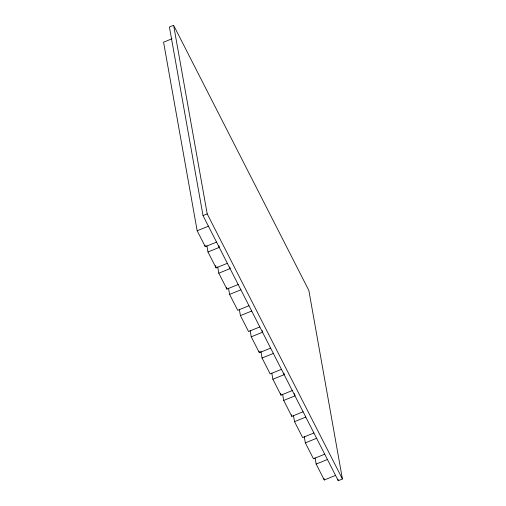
<?xml version="1.0" encoding="UTF-8"?>
<svg xmlns="http://www.w3.org/2000/svg" width="506" height="506" viewBox="0 0 506 506"><rect width="100%" height="100%" fill="white"/><g stroke="black" fill="none" stroke-linecap="round" stroke-linejoin="round"><path stroke-width="0.76" d="M173.615 25.3L169.428 27.001L203.02 215.581L338.242 480.7L342.429 478.999L308.837 290.419L173.615 25.3L207.207 213.874L342.429 478.999M172.021 38.753L163.571 42.194L197.163 230.774L205.278 246.681L216.543 242.089M203.02 215.581L207.207 213.874M197.163 230.774L208.428 226.182M227.358 263.303L216.094 267.889L207.979 251.982L219.25 247.396L218.971 245.84M238.181 284.511L226.909 289.097L218.801 273.189L230.066 268.604L229.787 267.054M248.996 305.719L237.731 310.311L229.616 294.403L240.881 289.811M259.812 326.933L248.547 331.519L240.432 315.611L251.703 311.026M270.634 348.141L259.363 352.726L251.254 336.819L262.519 332.233L262.241 330.684M281.45 369.348L270.185 373.934L262.07 358.027L273.335 353.441M292.266 390.556L281.001 395.148L272.886 379.241L284.157 374.655L283.879 373.099M303.088 411.77L291.817 416.356L283.708 400.448L294.973 395.863L294.555 393.535M313.903 432.978L302.639 437.563L294.524 421.656L305.788 417.07M324.719 454.186L313.454 458.778L305.339 442.87L316.611 438.278M335.541 475.4L324.27 479.985L316.161 464.078L327.426 459.492M337.964 479.15L338.242 480.7M323.998 478.429L324.27 479.985M315.055 457.867L316.161 464.078M304.232 436.659L305.339 442.87M293.417 415.451L294.524 421.656M291.545 414.806L291.817 416.356M282.601 394.237L283.708 400.448M280.722 393.592L281.001 395.148M271.779 373.03L272.886 379.241M260.824 351.044L262.07 358.027M259.091 351.177L259.363 352.726M250.147 330.614L251.254 336.819M239.325 309.4L240.432 315.611M228.51 288.192L229.616 294.403M226.637 287.547L226.909 289.097M217.694 266.985L218.801 273.189M215.682 265.561L216.094 267.889M206.872 245.771L207.979 251.982M205 245.125L205.278 246.681"/></g></svg>
